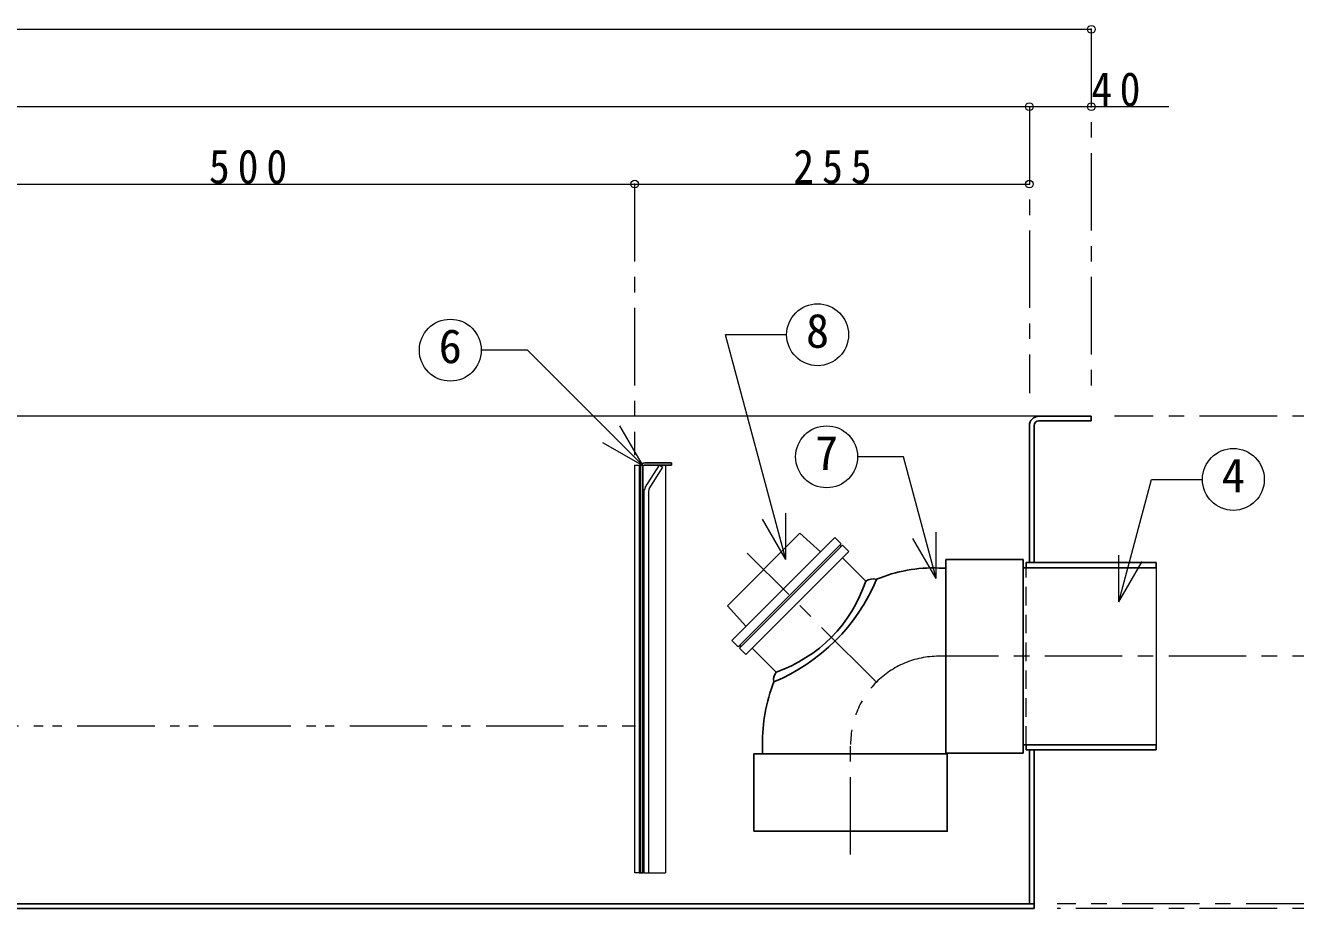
# Model space of a CAD drawing. Units: millimetres at full size, sheet at 1:10. Extents: x -2125 to 1925, y -1405 to 1405.
# Drawn here: x -246 to 574, y -1055 to -484 of the extents above; entities that cross this region are included whole.
import ezdxf
from ezdxf.enums import TextEntityAlignment as Align

# ---------------------------------------------------------------- set-up
doc = ezdxf.new("R2010")
doc.units = ezdxf.units.MM
doc.header["$LTSCALE"] = 10
doc.header["$PDMODE"] = 32
doc.header["$PDSIZE"] = 5
for name, pattern in [('CHAIN1', [8, 5, -1, 1, -1]), ('DASHED1', [1.8, 1.2, -0.6]), ('DOUBLE_CHAIN1', [8.8, 5, -1, 0.6, -0.6, 0.6, -1])]:
    doc.linetypes.add(name, pattern=pattern)
doc.layers.add('0-A', color=4, linetype='Continuous', lineweight=9)
doc.styles.add('ＭＳ ゴシック', font='')
doc.styles.get('ＭＳ ゴシック').set_extended_font_data('MS Gothic')

msp = doc.modelspace()

# ---------------------------------------------------------------- linework, layer by layer
at = {"layer": '0-A'}
for p, q in [((-1137.8, -486.98), (442.2, -486.98)), ((402.2, -536.98), (-1097.8, -536.98)), ((492.2, -536.98), (402.2, -536.98)), ((-352.8, -586.98), (147.2, -586.98)), ((147.2, -586.98), (402.2, -586.98)), ((408.2, -736.98), (-1094.8, -736.98)), ((150.2, -768.48), (151.36, -768.48)), ((167.2, -768.48), (167.2, -1031.98)), ((150.2, -1031.98), (150.95, -1031.98)), ((153.2, -1031.98), (152.45, -1031.98)), ((156.2, -1031.98), (167.2, -1031.98))]:
    msp.add_line(p, q, dxfattribs=at)
at = {"layer": '0-A', "linetype": 'CHAIN1'}
for p, q in [((442.2, -486.98), (442.2, -721.98)), ((402.2, -536.98), (402.2, -721.98)), ((147.2, -586.98), (147.2, -761.98)), ((802.2, -736.98), (457.2, -736.98)), ((303.35, -908.73), (219.93, -825.32)), ((702.2, -891.98), (343.7, -891.98)), ((286.7, -1019.98), (286.7, -948.98)), ((752.2, -1051.98), (420.2, -1051.98)), ((802.2, -1054.98), (420.2, -1054.98))]:
    msp.add_line(p, q, dxfattribs=at)
at = {"layer": '0-A', "color": 7, "lineweight": 18}
for p, q in [((244.84, -829.45), (205.94, -684.29)), ((245.39, -684.29), (205.94, -684.29)), ((77.93, -694.26), (48.14, -694.26)), ((152.68, -769.02), (77.93, -694.26)), ((152.68, -769.02), (137.68, -743.04)), ((152.68, -769.02), (126.7, -754.02)), ((147.2, -768.48), (150.2, -768.48)), ((147.2, -768.48), (147.2, -1031.98)), ((150.2, -768.48), (150.2, -1031.98)), ((156.66, -783.75), (165.35, -769.84)), ((320.87, -763.16), (291.23, -763.16)), ((341.95, -841.86), (320.87, -763.16)), ((153.2, -786.2), (153.2, -1031.98)), ((156.2, -785.34), (156.2, -1031.98)), ((244.84, -829.45), (229.84, -803.46)), ((244.84, -829.45), (244.84, -799.45)), ((341.95, -841.86), (341.95, -811.86)), ((341.95, -841.86), (326.95, -815.88)), ((459.99, -856.73), (459.99, -826.73)), ((459.99, -856.73), (474.99, -830.75)), ((484.2, -834.83), (484.2, -949.13)), ((150.2, -1031.98), (147.2, -1031.98)), ((153.2, -1031.98), (156.2, -1031.98))]:
    msp.add_line(p, q, dxfattribs=at)
at = {"layer": '0-A', "color": 5, "lineweight": 25}
for p, q in [((442.2, -736.98), (408.2, -736.98)), ((442.2, -736.98), (442.2, -739.98)), ((402.2, -742.98), (402.2, -831.48)), ((405.2, -742.98), (405.2, -831.48)), ((408.2, -739.98), (442.2, -739.98)), ((150.95, -769.98), (150.95, -1031.98)), ((152.45, -769.98), (152.45, -1031.98)), ((170.95, -766.98), (153.95, -766.98)), ((153.95, -768.48), (170.95, -768.48)), ((170.95, -766.98), (170.95, -768.48)), ((207.15, -859.31), (253.93, -812.53)), ((209.96, -881.76), (276.48, -815.23)), ((214.01, -885.82), (280.54, -819.29)), ((214.92, -886.72), (281.44, -820.2)), ((253.93, -812.53), (267.26, -824.45)), ((280.54, -819.29), (276.48, -815.23)), ((280.54, -821.1), (279.64, -820.2)), ((285.5, -824.25), (281.44, -820.2)), ((218.97, -890.78), (285.5, -824.25)), ((296.54, -843.41), (281.44, -828.31)), ((348.2, -834.98), (343.7, -834.98)), ((348.2, -954.48), (348.2, -829.48)), ((348.2, -829.48), (398.2, -829.48)), ((398.2, -954.48), (398.2, -829.48)), ((484.2, -834.83), (398.2, -834.83)), ((484.2, -831.48), (400.2, -831.48)), ((400.2, -831.48), (400.2, -834.83)), ((484.2, -831.48), (484.2, -834.83)), ((207.15, -859.31), (219.07, -872.64)), ((214.01, -885.82), (209.96, -881.76)), ((215.82, -885.82), (214.92, -884.91)), ((218.97, -890.78), (214.92, -886.72)), ((238.54, -902.22), (223.03, -886.72)), ((229.7, -954.98), (229.7, -948.98)), ((484.2, -949.13), (398.2, -949.13)), ((400.2, -949.13), (400.2, -952.48)), ((484.2, -949.13), (484.2, -952.48)), ((224.2, -1004.98), (224.2, -954.98)), ((224.2, -954.98), (349.2, -954.98)), ((348.2, -954.48), (398.2, -954.48)), ((484.2, -952.48), (400.2, -952.48)), ((402.2, -952.48), (402.2, -1051.98)), ((405.2, -952.48), (405.2, -1054.98)), ((150.95, -1031.98), (152.45, -1031.98)), ((-1100.8, -1051.98), (405.2, -1051.98)), ((-1100.8, -1054.98), (405.2, -1054.98))]:
    msp.add_line(p, q, dxfattribs=at)
at = {"layer": '0-A', "color": 7, "linetype": 'DASHED1', "lineweight": 18}
msp.add_line((400.2, -949.13), (400.2, -834.83), dxfattribs=at)
at = {"layer": '0-A', "linetype": 'DOUBLE_CHAIN1'}
msp.add_line((-1092.8, -936.98), (147.7, -936.98), dxfattribs=at)
at = {"layer": '0-A', "color": 7, "lineweight": 18}
for points in [[(154.12, -783.02), (163.2, -768.49), (165.35, -769.84)], [(459.99, -856.73), (481.16, -777.74), (513.96, -777.74)]]:
    msp.add_lwpolyline(points, dxfattribs=at)
at = {"layer": '0-A', "color": 5, "lineweight": 25}
msp.add_lwpolyline([(224.2, -1004.98), (349.2, -1004.98), (349.2, -954.98)], dxfattribs=at)
at = {"layer": '0-A', "color": 7, "lineweight": 18}
for centre in [(265.39, -684.29), (28.14, -694.26), (271.23, -763.16), (533.96, -777.74)]:
    msp.add_circle(centre, 20, dxfattribs=at)
at = {"layer": '0-A', "color": 5, "lineweight": 25}
for centre, radius, start, end in [((408.2, -742.98), 6, 90, 180), ((408.2, -742.98), 3, 90, 180), ((153.95, -769.98), 3, 90, 180), ((153.95, -769.98), 1.5, 90, 180), ((340.28, -930.19), 95.27, 87.94312, 112.68784), ((189.43, -794.28), 123.8, 292.66093, 337.17774), ((207.94, -814.04), 93.34, 289.13847, 341.66053), ((301.26, -850.49), 8.5, 74.44512, 123.70208), ((245.52, -907.09), 8.52, 145.12625, 189.60703), ((343.7, -948.98), 114, 159.20771, 180)]:
    msp.add_arc(centre, radius, start, end, dxfattribs=at)
at = {"layer": '0-A', "color": 7, "lineweight": 18}
for centre, radius in [((159.2, -786.2), 6), ((159.2, -785.34), 3)]:
    msp.add_arc(centre, radius, 148, 180, dxfattribs=at)
at = {"layer": '0-A', "linetype": 'CHAIN1'}
msp.add_arc((343.7, -948.98), 57, 90, 180, dxfattribs=at)
at = {"layer": '0-A'}
for p in [(442.2, -486.98), (402.2, -536.98), (442.2, -536.98), (147.2, -586.98), (402.2, -586.98)]:
    msp.add_point(p, dxfattribs=at)

# ---------------------------------------------------------------- texts
at = {"layer": '0-A', "color": 7, "style": 'ＭＳ ゴシック'}
for s, p in [('8', (257.89, -699.29)), ('6', (20.64, -709.26)), ('7', (263.73, -778.16)), ('4', (526.46, -792.74))]:
    msp.add_text(s, height=21.99, dxfattribs=at).set_placement(p, align=Align.BOTTOM_LEFT)
at = {"layer": '0-A', "color": 7, "char_height": 21.99, "attachment_point": 7, "style": 'ＭＳ ゴシック'}
for s, insert in [('\\T1.36;\\W0.9;40', (442.2, -536.98)), ('\\T1.38;\\W0.9;500', (-127.8, -586.98)), ('\\T1.38;\\W0.9;255', (249.7, -586.98))]:
    msp.add_mtext(s, dxfattribs=dict(at, insert=insert))

doc.saveas('drawing.dxf')
